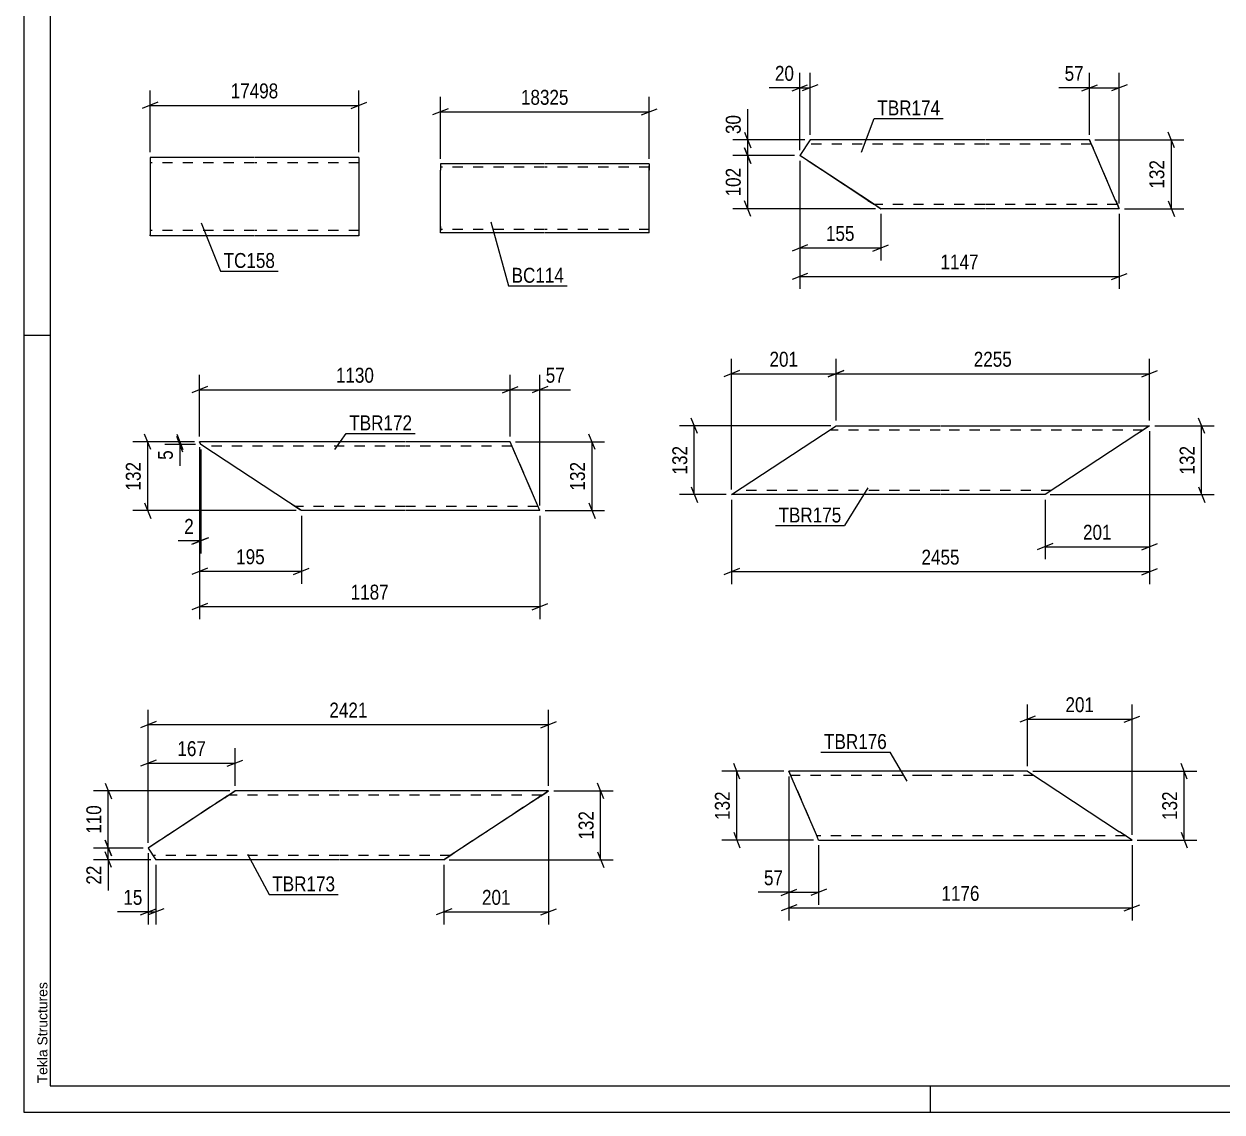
# Model space of a CAD drawing. Header units: millimetres. Extents: x 0 to 594, y 0 to 420.
# Drawn here: x 0 to 230, y 0 to 208.8 of the extents above; entities that cross this region are included whole.
import ezdxf

# ---------------------------------------------------------------- set-up
doc = ezdxf.new("R2010")
doc.units = ezdxf.units.MM
doc.linetypes.add('DXK_LINE_DOT2', pattern=[3.9198, 1.9599, -1.9599])
doc.styles.add('Arial', font='ARIAL.TTF', dxfattribs={"height": 0.2})
doc.styles.add('Arial Narrow', font='ARIALN.TTF', dxfattribs={"height": 0.2})

# ---------------------------------------------------------------- blocks, each defined once
blk = doc.blocks.new('Unknown-232816030-39086 - 69771')
at = {"color": 5, "linetype": 'Continuous'}
for p, q in [((0, 420), (0, 0)), ((5, 415), (5, 5)), ((5, 149), (0, 149)), ((5, 5), (589, 5)), ((174, 0), (174, 5)), ((0, 0), (594, 0))]:
    blk.add_line(p, q, dxfattribs=at)
at = {"color": 174, "linetype": 'Continuous', "style": 'Arial'}
blk.add_text('Tekla Structures', height=1.9102, rotation=90, dxfattribs=at).set_placement((4.5, 5.5))
blk = doc.blocks.new('Part-232816030-51286 - 51285')
at = {"color": 2, "linetype": 'Continuous'}
for p, q in [((24.2, 183.16), (24.2, 168.16)), ((44.2, 183.16), (24.2, 183.16)), ((64.3, 183.16), (44.3, 183.16)), ((64.3, 183.16), (64.3, 168.16)), ((44.2, 168.16), (24.2, 168.16)), ((64.3, 168.16), (44.3, 168.16))]:
    blk.add_line(p, q, dxfattribs=at)
at = {"color": 7, "linetype": 'DXK_LINE_DOT2'}
for p, q in [((44.2, 182.16), (24.2, 182.16)), ((64.3, 182.16), (44.3, 182.16)), ((44.2, 169.16), (24.2, 169.16)), ((24.2, 168.16), (24.2, 168.31)), ((64.3, 169.16), (44.3, 169.16)), ((64.3, 168.16), (64.3, 168.31))]:
    blk.add_line(p, q, dxfattribs=at)
blk = doc.blocks.new('Part-232816030-51274 - 51273')
at = {"color": 2, "linetype": 'Continuous'}
for p, q in [((79.92, 181.93), (79.92, 180.73)), ((99.92, 181.93), (79.92, 181.93)), ((120.02, 181.93), (100.02, 181.93)), ((120.02, 181.93), (120.02, 181.84)), ((120.02, 181.84), (120.02, 180.73)), ((79.92, 169.93), (79.92, 180.73)), ((120.02, 168.73), (120.02, 180.73)), ((79.92, 168.82), (79.92, 169.93)), ((79.92, 168.73), (79.92, 168.82)), ((99.92, 168.73), (79.92, 168.73)), ((120.02, 168.73), (100.02, 168.73))]:
    blk.add_line(p, q, dxfattribs=at)
at = {"color": 7, "linetype": 'DXK_LINE_DOT2'}
for p, q in [((99.92, 181.33), (79.92, 181.33)), ((120.02, 181.33), (100.02, 181.33)), ((120.02, 180.73), (120.02, 181.58)), ((79.92, 169.93), (79.92, 169.08)), ((79.92, 169.33), (79.92, 169.38)), ((99.92, 169.33), (79.92, 169.33)), ((79.92, 168.73), (79.92, 168.73)), ((120.02, 169.33), (100.02, 169.33)), ((120.02, 169.33), (120.02, 169.38))]:
    blk.add_line(p, q, dxfattribs=at)
blk = doc.blocks.new('Part-232816030-51327 - 51326')
at = {"color": 2, "linetype": 'Continuous'}
for p, q in [((73.24, 128.6), (33.71, 128.6)), ((33.91, 128.13), (33.71, 128.6)), ((33.92, 128.1), (33.91, 128.13)), ((33.92, 128.1), (33.92, 128.1)), ((50.8, 117), (33.92, 128.1)), ((93.34, 128.6), (73.34, 128.6)), ((93.34, 128.6), (93.34, 128.6)), ((99.03, 115.4), (93.34, 128.6)), ((53.24, 115.4), (50.8, 117)), ((73.24, 115.4), (53.24, 115.4)), ((99.03, 115.4), (73.34, 115.4)), ((99.03, 115.4), (99.03, 115.4))]:
    blk.add_line(p, q, dxfattribs=at)
at = {"color": 7, "linetype": 'DXK_LINE_DOT2'}
for p, q in [((33.71, 128.6), (33.92, 128.1)), ((73.24, 127.8), (34.38, 127.8)), ((93.68, 127.8), (73.34, 127.8)), ((99.03, 115.4), (93.34, 128.6)), ((93.34, 128.6), (93.34, 128.6)), ((93.68, 127.8), (93.68, 127.8)), ((53.05, 115.52), (50.8, 117)), ((73.24, 116.2), (52.02, 116.2)), ((98.68, 116.2), (73.34, 116.2)), ((98.68, 116.2), (98.68, 116.2)), ((99.03, 115.4), (99.03, 115.4))]:
    blk.add_line(p, q, dxfattribs=at)
blk = doc.blocks.new('Part-232816030-51334 - 51333')
at = {"color": 2, "linetype": 'Continuous'}
for p, q in [((39.02, 60.63), (23.86, 50.66)), ((39.02, 60.63), (39.8, 61.15)), ((39.8, 61.15), (40.33, 61.49)), ((40.33, 61.49), (40.52, 61.61)), ((60.52, 61.61), (40.52, 61.61)), ((100.68, 61.61), (60.62, 61.61)), ((99.18, 60.63), (82.12, 49.4)), ((99.97, 61.15), (99.18, 60.63)), ((100.5, 61.49), (99.97, 61.15)), ((100.68, 61.61), (100.5, 61.49)), ((23.86, 50.66), (25.33, 48.41)), ((60.52, 48.41), (25.33, 48.41)), ((80.62, 48.41), (60.62, 48.41)), ((80.8, 48.54), (80.62, 48.41)), ((81.33, 48.88), (80.8, 48.54)), ((82.12, 49.4), (81.33, 48.88))]:
    blk.add_line(p, q, dxfattribs=at)
at = {"color": 7, "linetype": 'DXK_LINE_DOT2'}
for p, q in [((39.02, 60.63), (23.86, 50.66)), ((38.55, 60.32), (23.86, 50.66)), ((38.55, 60.32), (23.86, 50.66)), ((38.55, 60.32), (38.95, 60.58)), ((38.94, 60.58), (38.55, 60.32)), ((39.21, 60.75), (38.94, 60.58)), ((38.95, 60.58), (39.21, 60.75)), ((39.81, 61.15), (39.02, 60.63)), ((39.21, 60.75), (39.3, 60.81)), ((39.3, 60.81), (39.21, 60.75)), ((39.3, 60.81), (39.3, 60.81)), ((60.52, 60.81), (39.3, 60.81)), ((40.33, 61.49), (39.81, 61.15)), ((40.52, 61.61), (40.33, 61.49)), ((40.52, 61.61), (40.52, 61.61)), ((99.47, 60.81), (60.62, 60.81)), ((99.18, 60.63), (81.93, 49.28)), ((98.72, 60.32), (82.58, 49.71)), ((98.72, 60.32), (82.59, 49.71)), ((98.72, 60.32), (99.11, 60.58)), ((99.11, 60.58), (98.72, 60.32)), ((99.11, 60.58), (99.38, 60.75)), ((99.38, 60.75), (99.11, 60.58)), ((99.18, 60.63), (99.97, 61.15)), ((99.38, 60.75), (99.47, 60.81)), ((99.47, 60.81), (99.38, 60.75)), ((99.47, 60.81), (99.47, 60.81)), ((99.97, 61.15), (100.5, 61.49)), ((100.5, 61.49), (100.69, 61.61)), ((100.68, 61.61), (100.69, 61.61)), ((100.69, 61.61), (100.68, 61.61)), ((60.52, 49.21), (24.81, 49.21)), ((81.83, 49.21), (60.62, 49.21)), ((80.62, 48.41), (80.8, 48.54)), ((80.62, 48.41), (80.62, 48.41)), ((80.62, 48.41), (80.62, 48.41)), ((80.8, 48.54), (81.33, 48.88)), ((81.33, 48.88), (81.93, 49.28)), ((81.83, 49.21), (81.93, 49.28)), ((81.93, 49.28), (81.83, 49.21)), ((81.83, 49.21), (81.83, 49.21)), ((81.93, 49.28), (82.19, 49.45)), ((82.19, 49.45), (81.93, 49.28)), ((82.19, 49.45), (82.58, 49.71)), ((82.59, 49.71), (82.19, 49.45))]:
    blk.add_line(p, q, dxfattribs=at)
blk = doc.blocks.new('Part-232816030-51341 - 51340')
at = {"color": 2, "linetype": 'Continuous'}
for p, q in [((150.89, 186.53), (148.92, 183.54)), ((184.43, 186.53), (150.89, 186.53)), ((204.53, 186.53), (184.53, 186.53)), ((204.53, 186.53), (204.59, 186.41)), ((204.59, 186.41), (204.74, 186.06)), ((204.74, 186.06), (204.96, 185.54)), ((204.96, 185.54), (205.23, 184.93)), ((209.54, 174.93), (205.23, 184.93)), ((148.92, 183.54), (148.92, 183.54)), ((162.47, 174.63), (148.92, 183.54)), ((162, 174.93), (148.92, 183.54)), ((148.92, 183.54), (148.92, 183.54)), ((162.93, 174.32), (162, 174.93)), ((209.54, 174.93), (209.8, 174.32)), ((162.86, 174.37), (162.47, 174.63)), ((163.12, 174.19), (162.86, 174.37)), ((163.72, 173.8), (162.93, 174.32)), ((163.22, 174.13), (163.12, 174.19)), ((163.72, 173.8), (163.22, 174.13)), ((163.72, 173.8), (164.25, 173.45)), ((164.25, 173.45), (163.72, 173.8)), ((164.25, 173.45), (164.43, 173.33)), ((164.44, 173.33), (164.25, 173.45)), ((184.43, 173.33), (164.44, 173.33)), ((210.23, 173.33), (184.53, 173.33)), ((209.8, 174.32), (210.03, 173.8)), ((210.03, 173.8), (210.17, 173.45)), ((210.17, 173.45), (210.23, 173.33))]:
    blk.add_line(p, q, dxfattribs=at)
at = {"color": 7, "linetype": 'DXK_LINE_DOT2'}
for p, q in [((204.58, 186.41), (204.53, 186.53)), ((204.73, 186.06), (204.58, 186.41)), ((184.43, 185.73), (150.36, 185.73)), ((204.88, 185.73), (184.53, 185.73)), ((204.96, 185.54), (204.73, 186.06)), ((204.88, 185.73), (204.88, 185.73)), ((204.91, 185.67), (204.88, 185.73)), ((204.9, 185.67), (204.88, 185.73)), ((204.96, 185.54), (204.9, 185.67)), ((204.96, 185.54), (204.91, 185.67)), ((205.09, 185.24), (204.96, 185.54)), ((204.98, 185.5), (204.96, 185.54)), ((205.22, 184.93), (204.96, 185.54)), ((204.98, 185.5), (205.09, 185.24)), ((205.23, 184.93), (205.09, 185.24)), ((205.09, 185.24), (205.22, 184.93)), ((209.53, 174.93), (205.22, 184.93)), ((209.53, 174.93), (205.22, 184.93)), ((209.54, 174.93), (205.23, 184.93)), ((162, 174.93), (148.92, 183.54)), ((162.47, 174.63), (148.92, 183.54)), ((148.92, 183.54), (148.92, 183.54)), ((148.92, 183.54), (148.92, 183.54)), ((148.92, 183.54), (148.92, 183.54)), ((162, 174.93), (162.93, 174.32)), ((209.53, 174.93), (209.67, 174.63)), ((209.8, 174.32), (209.53, 174.93)), ((209.67, 174.63), (209.54, 174.93)), ((162.47, 174.63), (162.93, 174.32)), ((162.93, 174.32), (163.13, 174.19)), ((163.22, 174.13), (162.93, 174.32)), ((163.13, 174.19), (163.22, 174.13)), ((163.22, 174.13), (163.22, 174.13)), ((184.43, 174.13), (163.22, 174.13)), ((164.43, 173.33), (164.44, 173.33)), ((164.44, 173.33), (164.43, 173.33)), ((209.88, 174.13), (184.53, 174.13)), ((209.78, 174.37), (209.67, 174.63)), ((209.67, 174.63), (209.78, 174.37)), ((209.86, 174.19), (209.78, 174.37)), ((209.78, 174.37), (209.85, 174.19)), ((210.02, 173.8), (209.8, 174.32)), ((209.85, 174.19), (209.88, 174.13)), ((209.88, 174.13), (209.86, 174.19)), ((209.88, 174.13), (209.88, 174.13)), ((210.17, 173.45), (210.02, 173.8)), ((210.22, 173.33), (210.17, 173.45)), ((210.22, 173.33), (210.23, 173.33))]:
    blk.add_line(p, q, dxfattribs=at)
blk = doc.blocks.new('Part-232816030-51348 - 51347')
at = {"color": 2, "linetype": 'Continuous'}
for p, q in [((153.44, 130.07), (155.88, 131.67)), ((155.88, 131.67), (175.88, 131.67)), ((175.98, 131.67), (216.04, 131.67)), ((216.04, 131.67), (213.61, 130.07)), ((135.81, 118.47), (153.44, 130.07)), ((213.61, 130.07), (195.98, 118.47)), ((175.88, 118.47), (135.81, 118.47)), ((195.98, 118.47), (175.98, 118.47))]:
    blk.add_line(p, q, dxfattribs=at)
at = {"color": 7, "linetype": 'DXK_LINE_DOT2'}
for p, q in [((215.86, 131.55), (213.61, 130.07)), ((175.88, 130.87), (154.66, 130.87)), ((214.83, 130.87), (175.98, 130.87)), ((175.88, 119.27), (137.03, 119.27)), ((197.19, 119.27), (175.98, 119.27))]:
    blk.add_line(p, q, dxfattribs=at)
blk = doc.blocks.new('Part-232816030-51364 - 51363')
at = {"color": 2, "linetype": 'Continuous'}
for p, q in [((146.83, 65.38), (146.83, 65.38)), ((172.52, 65.38), (146.83, 65.38)), ((152.09, 53.17), (146.83, 65.38)), ((192.62, 65.38), (172.62, 65.38)), ((192.62, 65.38), (210.25, 53.78)), ((152.32, 52.65), (152.09, 53.17)), ((212.69, 52.18), (210.25, 53.78)), ((152.52, 52.18), (152.32, 52.65)), ((152.52, 52.18), (152.52, 52.18)), ((152.52, 52.18), (172.52, 52.18)), ((172.62, 52.18), (212.69, 52.18))]:
    blk.add_line(p, q, dxfattribs=at)
at = {"color": 7, "linetype": 'DXK_LINE_DOT2'}
for p, q in [((146.83, 65.38), (152.52, 52.18)), ((147.17, 64.58), (147.17, 64.58)), ((172.52, 64.58), (147.17, 64.58)), ((193.83, 64.58), (172.62, 64.58)), ((152.17, 52.98), (152.17, 52.98)), ((172.52, 52.98), (152.17, 52.98)), ((211.47, 52.98), (172.62, 52.98)), ((211.47, 52.98), (210.72, 53.47))]:
    blk.add_line(p, q, dxfattribs=at)
blk = doc.blocks.new('StraightDimension-232816030-51795 - 51285')
at = {"color": 7, "linetype": 'Continuous'}
for p, q in [((24.2, 184.16), (24.2, 196.01)), ((64.3, 184.16), (64.3, 196.01)), ((25.7, 193.76), (22.7, 192.56)), ((62.8, 192.56), (65.8, 193.76)), ((24.2, 193.16), (64.3, 193.16))]:
    blk.add_line(p, q, dxfattribs=at)
at = {"color": 0}
blk.add_wipeout([(49.42, 193.91), (49.42, 198.11), (39.08, 198.11), (39.08, 193.91)], dxfattribs=at)
at = {"color": 3, "style": 'Arial Narrow'}
blk.add_text('17498', height=2.863, dxfattribs=at).set_placement((39.68, 194.51))
blk = doc.blocks.new('StraightDimension-232816030-51791 - 51273')
at = {"color": 7, "linetype": 'Continuous'}
for p, q in [((79.92, 182.93), (79.92, 194.78)), ((120.02, 182.93), (120.02, 194.78)), ((81.42, 192.53), (78.42, 191.33)), ((79.92, 191.93), (120.02, 191.93)), ((118.52, 191.33), (121.52, 192.53))]:
    blk.add_line(p, q, dxfattribs=at)
at = {"color": 0}
blk.add_wipeout([(105.14, 192.68), (105.14, 196.88), (94.79, 196.88), (94.79, 192.68)], dxfattribs=at)
at = {"color": 3, "style": 'Arial Narrow'}
blk.add_text('18325', height=2.863, dxfattribs=at).set_placement((95.39, 193.28))
blk = doc.blocks.new('StraightDimension-232816030-51901 - 51326')
at = {"color": 7, "linetype": 'Continuous'}
for p, q in [((33.71, 127.6), (33.71, 101.37)), ((53.24, 114.4), (53.24, 101.37)), ((35.21, 104.37), (32.21, 103.17)), ((33.71, 103.77), (53.24, 103.77)), ((51.74, 103.17), (54.74, 104.37))]:
    blk.add_line(p, q, dxfattribs=at)
at = {"color": 0}
blk.add_wipeout([(46.81, 104.52), (46.81, 108.72), (40.13, 108.72), (40.13, 104.52)], dxfattribs=at)
at = {"color": 3, "style": 'Arial Narrow'}
blk.add_text('195', height=2.863, dxfattribs=at).set_placement((40.73, 105.12))
blk = doc.blocks.new('StraightDimension-232816030-54632 - 51326')
at = {"color": 7, "linetype": 'Continuous'}
for p, q in [((24.36, 127.1), (23.16, 130.1)), ((32.71, 128.6), (20.91, 128.6)), ((23.76, 115.4), (23.76, 128.6)), ((52.24, 115.4), (20.91, 115.4)), ((23.16, 116.9), (24.36, 113.9))]:
    blk.add_line(p, q, dxfattribs=at)
at = {"color": 0}
blk.add_wipeout([(23.01, 125.34), (18.81, 125.34), (18.81, 118.66), (23.01, 118.66)], dxfattribs=at)
at = {"color": 3, "style": 'Arial Narrow'}
blk.add_text('132', height=2.863, rotation=90.0002, dxfattribs=at).set_placement((22.41, 119.26))
blk = doc.blocks.new('StraightDimension-232816030-51913 - 51326')
at = {"color": 7, "linetype": 'Continuous'}
for p, q in [((109.63, 127.1), (108.43, 130.1)), ((94.34, 128.6), (111.43, 128.6)), ((109.03, 115.4), (109.03, 128.6)), ((100.03, 115.4), (111.43, 115.4)), ((108.43, 116.9), (109.63, 113.9))]:
    blk.add_line(p, q, dxfattribs=at)
at = {"color": 0}
blk.add_wipeout([(108.28, 125.34), (104.08, 125.34), (104.08, 118.66), (108.28, 118.66)], dxfattribs=at)
at = {"color": 3, "style": 'Arial Narrow'}
blk.add_text('132', height=2.863, rotation=90.0002, dxfattribs=at).set_placement((107.68, 119.26))
blk = doc.blocks.new('StraightDimension-232816030-51905 - 51326')
at = {"color": 7, "linetype": 'Continuous'}
for p, q in [((29.32, 130.1), (30.52, 127.1)), ((30.52, 126.6), (29.32, 129.6)), ((32.71, 128.6), (27.07, 128.6)), ((32.92, 128.1), (27.07, 128.1)), ((29.92, 128.1), (29.92, 128.6))]:
    blk.add_line(p, q, dxfattribs=at)
at = {"color": 0}
blk.add_wipeout([(29.17, 127.58), (24.97, 127.58), (24.97, 124.55), (29.17, 124.55)], dxfattribs=at)
at = {"color": 7, "linetype": 'Continuous'}
blk.add_line((29.92, 128.1), (29.92, 124.02), dxfattribs=at)
blk.add_line((29.92, 128.1), (29.92, 124.02), dxfattribs=at)
at = {"color": 3, "style": 'Arial Narrow'}
blk.add_text('5', height=2.86, rotation=90.0002, dxfattribs=at).set_placement((28.57, 125.15))
blk = doc.blocks.new('StraightDimension-232816030-51897 - 51326')
at = {"color": 7, "linetype": 'Continuous'}
for p, q in [((33.71, 127.6), (33.71, 107.19)), ((33.92, 127.1), (33.92, 107.19)), ((32.21, 108.99), (35.21, 110.19)), ((35.42, 110.19), (32.42, 108.99)), ((33.71, 109.59), (33.92, 109.59))]:
    blk.add_line(p, q, dxfattribs=at)
at = {"color": 0}
blk.add_wipeout([(33.18, 110.34), (33.18, 114.54), (30.16, 114.54), (30.16, 110.34)], dxfattribs=at)
at = {"color": 7, "linetype": 'Continuous'}
blk.add_line((33.71, 109.59), (29.63, 109.59), dxfattribs=at)
blk.add_line((33.71, 109.59), (29.63, 109.59), dxfattribs=at)
at = {"color": 3, "style": 'Arial Narrow'}
blk.add_text('2', height=2.86, dxfattribs=at).set_placement((30.76, 110.94))
blk = doc.blocks.new('StraightDimension-232816030-51919 - 51326')
at = {"color": 7, "linetype": 'Continuous'}
for p, q in [((33.71, 127.6), (33.71, 94.58)), ((99.03, 114.4), (99.03, 94.58)), ((35.21, 97.58), (32.21, 96.38)), ((33.71, 96.98), (99.03, 96.98)), ((97.53, 96.38), (100.53, 97.58))]:
    blk.add_line(p, q, dxfattribs=at)
at = {"color": 0}
blk.add_wipeout([(70.63, 97.73), (70.63, 101.93), (62.11, 101.93), (62.11, 97.73)], dxfattribs=at)
at = {"color": 3, "style": 'Arial Narrow'}
blk.add_text('1187', height=2.863, dxfattribs=at).set_placement((62.71, 98.33))
blk = doc.blocks.new('StraightDimension-232816030-54665 - 51326')
at = {"color": 7, "linetype": 'Continuous'}
for p, q in [((93.34, 129.6), (93.34, 141.45)), ((99.03, 116.4), (99.03, 141.45)), ((91.84, 138), (94.84, 139.2)), ((93.34, 138.6), (99.03, 138.6)), ((100.53, 139.2), (97.53, 138))]:
    blk.add_line(p, q, dxfattribs=at)
at = {"color": 0}
blk.add_wipeout([(104.41, 139.35), (104.41, 143.55), (99.55, 143.55), (99.55, 139.35)], dxfattribs=at)
at = {"color": 7, "linetype": 'Continuous'}
blk.add_line((99.03, 138.6), (104.93, 138.6), dxfattribs=at)
blk.add_line((99.03, 138.6), (104.93, 138.6), dxfattribs=at)
at = {"color": 3, "style": 'Arial Narrow'}
blk.add_text('57', height=2.863, dxfattribs=at).set_placement((100.15, 139.95))
blk = doc.blocks.new('StraightDimension-232816030-54666 - 51326')
at = {"color": 7, "linetype": 'Continuous'}
for p, q in [((33.71, 129.6), (33.71, 141.45)), ((93.34, 129.6), (93.34, 141.45)), ((35.21, 139.2), (32.21, 138)), ((33.71, 138.6), (93.34, 138.6)), ((91.84, 138), (94.84, 139.2))]:
    blk.add_line(p, q, dxfattribs=at)
at = {"color": 0}
blk.add_wipeout([(67.78, 139.35), (67.78, 143.55), (59.27, 143.55), (59.27, 139.35)], dxfattribs=at)
at = {"color": 3, "style": 'Arial Narrow'}
blk.add_text('1130', height=2.863, dxfattribs=at).set_placement((59.87, 139.95))
blk = doc.blocks.new('StraightDimension-232816030-51931 - 51333')
at = {"color": 7, "linetype": 'Continuous'}
for p, q in [((23.86, 51.66), (23.86, 69.8)), ((40.52, 62.61), (40.52, 69.8)), ((25.36, 67.55), (22.36, 66.35)), ((23.86, 66.95), (40.52, 66.95)), ((39.02, 66.35), (42.02, 67.55))]:
    blk.add_line(p, q, dxfattribs=at)
at = {"color": 0}
blk.add_wipeout([(35.53, 67.7), (35.53, 71.9), (28.85, 71.9), (28.85, 67.7)], dxfattribs=at)
at = {"color": 3, "style": 'Arial Narrow'}
blk.add_text('167', height=2.863, dxfattribs=at).set_placement((29.45, 68.3))
blk = doc.blocks.new('StraightDimension-232816030-51923 - 51333')
at = {"color": 7, "linetype": 'Continuous'}
for p, q in [((100.69, 60.61), (100.69, 36.01)), ((80.62, 47.41), (80.62, 36.01)), ((82.12, 39.01), (79.12, 37.81)), ((80.62, 38.41), (100.69, 38.41)), ((99.19, 37.81), (102.19, 39.01))]:
    blk.add_line(p, q, dxfattribs=at)
at = {"color": 0}
blk.add_wipeout([(93.99, 39.16), (93.99, 43.36), (87.31, 43.36), (87.31, 39.16)], dxfattribs=at)
at = {"color": 3, "style": 'Arial Narrow'}
blk.add_text('201', height=2.863, dxfattribs=at).set_placement((87.91, 39.76))
blk = doc.blocks.new('StraightDimension-232816030-51943 - 51333')
at = {"color": 7, "linetype": 'Continuous'}
for p, q in [((111.28, 60.11), (110.08, 63.11)), ((101.69, 61.61), (113.08, 61.61)), ((110.68, 48.41), (110.68, 61.61)), ((81.62, 48.41), (113.08, 48.41)), ((110.08, 49.91), (111.28, 46.91))]:
    blk.add_line(p, q, dxfattribs=at)
at = {"color": 0}
blk.add_wipeout([(109.93, 58.36), (105.73, 58.36), (105.73, 51.67), (109.93, 51.67)], dxfattribs=at)
at = {"color": 3, "style": 'Arial Narrow'}
blk.add_text('132', height=2.863, rotation=90.0002, dxfattribs=at).set_placement((109.33, 52.27))
blk = doc.blocks.new('StraightDimension-232816030-51935 - 51333')
at = {"color": 7, "linetype": 'Continuous'}
for p, q in [((15.59, 63.11), (16.79, 60.11)), ((39.52, 61.61), (13.34, 61.61)), ((16.19, 50.66), (16.19, 61.61)), ((22.86, 50.66), (13.34, 50.66)), ((16.79, 49.16), (15.59, 52.16))]:
    blk.add_line(p, q, dxfattribs=at)
at = {"color": 0}
blk.add_wipeout([(15.44, 59.48), (11.24, 59.48), (11.24, 52.79), (15.44, 52.79)], dxfattribs=at)
at = {"color": 3, "style": 'Arial Narrow'}
blk.add_text('110', height=2.863, rotation=90.0002, dxfattribs=at).set_placement((14.84, 53.39))
blk = doc.blocks.new('StraightDimension-232816030-51927 - 51333')
at = {"color": 7, "linetype": 'Continuous'}
for p, q in [((23.86, 49.66), (23.86, 36.01)), ((25.33, 47.41), (25.33, 36.01)), ((22.36, 37.81), (25.36, 39.01)), ((26.83, 39.01), (23.83, 37.81)), ((23.86, 38.41), (25.33, 38.41))]:
    blk.add_line(p, q, dxfattribs=at)
at = {"color": 0}
blk.add_wipeout([(23.33, 39.16), (23.33, 43.36), (18.48, 43.36), (18.48, 39.16)], dxfattribs=at)
at = {"color": 7, "linetype": 'Continuous'}
blk.add_line((23.86, 38.41), (17.95, 38.41), dxfattribs=at)
blk.add_line((23.86, 38.41), (17.95, 38.41), dxfattribs=at)
at = {"color": 3, "style": 'Arial Narrow'}
blk.add_text('15', height=2.863, dxfattribs=at).set_placement((19.08, 39.76))
blk = doc.blocks.new('StraightDimension-232816030-51936 - 51333')
at = {"color": 7, "linetype": 'Continuous'}
for p, q in [((22.86, 50.66), (13.34, 50.66)), ((15.59, 52.16), (16.79, 49.16)), ((16.19, 48.41), (16.19, 50.66)), ((24.33, 48.41), (13.34, 48.41)), ((16.79, 46.91), (15.59, 49.91))]:
    blk.add_line(p, q, dxfattribs=at)
at = {"color": 0}
blk.add_wipeout([(15.44, 47.89), (11.24, 47.89), (11.24, 43.03), (15.44, 43.03)], dxfattribs=at)
at = {"color": 7, "linetype": 'Continuous'}
blk.add_line((16.19, 48.41), (16.19, 42.51), dxfattribs=at)
blk.add_line((16.19, 48.41), (16.19, 42.51), dxfattribs=at)
at = {"color": 3, "style": 'Arial Narrow'}
blk.add_text('22', height=2.863, rotation=90.0002, dxfattribs=at).set_placement((14.84, 43.63))
blk = doc.blocks.new('StraightDimension-232816030-51949 - 51333')
at = {"color": 7, "linetype": 'Continuous'}
for p, q in [((23.86, 51.66), (23.86, 77.19)), ((100.69, 62.61), (100.69, 77.19)), ((25.36, 74.94), (22.36, 73.74)), ((23.86, 74.34), (100.69, 74.34)), ((99.19, 73.74), (102.19, 74.94))]:
    blk.add_line(p, q, dxfattribs=at)
at = {"color": 0}
blk.add_wipeout([(66.53, 75.09), (66.53, 79.29), (58.02, 79.29), (58.02, 75.09)], dxfattribs=at)
at = {"color": 3, "style": 'Arial Narrow'}
blk.add_text('2421', height=2.863, dxfattribs=at).set_placement((58.62, 75.69))
blk = doc.blocks.new('StraightDimension-232816030-51961 - 51340')
at = {"color": 7, "linetype": 'Continuous'}
for p, q in [((148.92, 182.54), (148.92, 163.41)), ((164.44, 172.33), (164.44, 163.41)), ((150.42, 166.41), (147.42, 165.21)), ((148.92, 165.81), (164.44, 165.81)), ((162.94, 165.21), (165.94, 166.41))]:
    blk.add_line(p, q, dxfattribs=at)
at = {"color": 0}
blk.add_wipeout([(160.02, 166.56), (160.02, 170.76), (153.33, 170.76), (153.33, 166.56)], dxfattribs=at)
at = {"color": 3, "style": 'Arial Narrow'}
blk.add_text('155', height=2.863, dxfattribs=at).set_placement((153.93, 167.16))
blk = doc.blocks.new('StraightDimension-232816030-51953 - 51340')
at = {"color": 7, "linetype": 'Continuous'}
for p, q in [((204.53, 187.53), (204.53, 199.38)), ((210.23, 174.33), (210.23, 199.38)), ((203.03, 195.93), (206.03, 197.13)), ((204.53, 196.53), (210.23, 196.53)), ((211.73, 197.13), (208.73, 195.93))]:
    blk.add_line(p, q, dxfattribs=at)
at = {"color": 0}
blk.add_wipeout([(204.01, 197.28), (204.01, 201.48), (199.15, 201.48), (199.15, 197.28)], dxfattribs=at)
at = {"color": 7, "linetype": 'Continuous'}
blk.add_line((204.53, 196.53), (198.63, 196.53), dxfattribs=at)
blk.add_line((204.53, 196.53), (198.63, 196.53), dxfattribs=at)
at = {"color": 3, "style": 'Arial Narrow'}
blk.add_text('57', height=2.863, dxfattribs=at).set_placement((199.75, 197.88))
blk = doc.blocks.new('StraightDimension-232816030-51966 - 51340')
at = {"color": 7, "linetype": 'Continuous'}
for p, q in [((138.32, 185.04), (139.52, 182.04)), ((147.91, 183.54), (136.07, 183.54)), ((138.92, 173.33), (138.92, 183.54)), ((139.52, 171.83), (138.32, 174.83)), ((163.44, 173.33), (136.07, 173.33))]:
    blk.add_line(p, q, dxfattribs=at)
at = {"color": 0}
blk.add_wipeout([(138.17, 181.78), (133.97, 181.78), (133.97, 175.09), (138.17, 175.09)], dxfattribs=at)
at = {"color": 3, "style": 'Arial Narrow'}
blk.add_text('102', height=2.863, rotation=90.0002, dxfattribs=at).set_placement((137.57, 175.69))
blk = doc.blocks.new('StraightDimension-232816030-51973 - 51340')
at = {"color": 7, "linetype": 'Continuous'}
for p, q in [((205.53, 186.53), (222.63, 186.53)), ((220.83, 185.03), (219.63, 188.03)), ((220.23, 173.33), (220.23, 186.53)), ((219.63, 174.83), (220.83, 171.83)), ((211.23, 173.33), (222.63, 173.33))]:
    blk.add_line(p, q, dxfattribs=at)
at = {"color": 0}
blk.add_wipeout([(219.48, 183.27), (215.28, 183.27), (215.28, 176.59), (219.48, 176.59)], dxfattribs=at)
at = {"color": 3, "style": 'Arial Narrow'}
blk.add_text('132', height=2.863, rotation=90.0002, dxfattribs=at).set_placement((218.88, 177.19))
blk = doc.blocks.new('StraightDimension-232816030-51965 - 51340')
at = {"color": 7, "linetype": 'Continuous'}
for p, q in [((149.89, 186.53), (136.07, 186.53)), ((138.32, 188.03), (139.52, 185.03)), ((138.92, 183.54), (138.92, 186.53)), ((139.52, 182.04), (138.32, 185.04)), ((147.91, 183.54), (136.07, 183.54))]:
    blk.add_line(p, q, dxfattribs=at)
at = {"color": 0}
blk.add_wipeout([(138.17, 191.91), (133.97, 191.91), (133.97, 187.06), (138.17, 187.06)], dxfattribs=at)
at = {"color": 7, "linetype": 'Continuous'}
blk.add_line((138.92, 186.53), (138.92, 192.44), dxfattribs=at)
blk.add_line((138.92, 186.53), (138.92, 192.44), dxfattribs=at)
at = {"color": 3, "style": 'Arial Narrow'}
blk.add_text('30', height=2.863, rotation=90.0002, dxfattribs=at).set_placement((137.57, 187.66))
blk = doc.blocks.new('StraightDimension-232816030-51957 - 51340')
at = {"color": 7, "linetype": 'Continuous'}
for p, q in [((148.92, 184.54), (148.92, 199.38)), ((150.89, 187.53), (150.89, 199.38)), ((147.42, 195.93), (150.42, 197.13)), ((148.92, 196.53), (150.89, 196.53)), ((152.39, 197.13), (149.39, 195.93))]:
    blk.add_line(p, q, dxfattribs=at)
at = {"color": 0}
blk.add_wipeout([(148.39, 197.28), (148.39, 201.48), (143.54, 201.48), (143.54, 197.28)], dxfattribs=at)
at = {"color": 7, "linetype": 'Continuous'}
blk.add_line((148.92, 196.53), (143.01, 196.53), dxfattribs=at)
blk.add_line((148.92, 196.53), (143.01, 196.53), dxfattribs=at)
at = {"color": 3, "style": 'Arial Narrow'}
blk.add_text('20', height=2.863, dxfattribs=at).set_placement((144.14, 197.88))
blk = doc.blocks.new('StraightDimension-232816030-51979 - 51340')
at = {"color": 7, "linetype": 'Continuous'}
for p, q in [((148.92, 182.54), (148.92, 157.93)), ((210.23, 172.33), (210.23, 157.93)), ((150.42, 160.93), (147.42, 159.73)), ((148.92, 160.33), (210.23, 160.33)), ((208.73, 159.73), (211.73, 160.93))]:
    blk.add_line(p, q, dxfattribs=at)
at = {"color": 0}
blk.add_wipeout([(183.83, 161.08), (183.83, 165.28), (175.32, 165.28), (175.32, 161.08)], dxfattribs=at)
at = {"color": 3, "style": 'Arial Narrow'}
blk.add_text('1147', height=2.863, dxfattribs=at).set_placement((175.92, 161.68))
blk = doc.blocks.new('StraightDimension-232816030-54834 - 51347')
at = {"color": 7, "linetype": 'Continuous'}
for p, q in [((135.81, 119.47), (135.81, 144.52)), ((155.88, 132.67), (155.88, 144.52)), ((137.31, 142.27), (134.31, 141.07)), ((135.81, 141.67), (155.88, 141.67)), ((154.38, 141.07), (157.38, 142.27))]:
    blk.add_line(p, q, dxfattribs=at)
at = {"color": 0}
blk.add_wipeout([(149.18, 142.42), (149.18, 146.62), (142.5, 146.62), (142.5, 142.42)], dxfattribs=at)
at = {"color": 3, "style": 'Arial Narrow'}
blk.add_text('201', height=2.863, dxfattribs=at).set_placement((143.1, 143.02))
blk = doc.blocks.new('StraightDimension-232816030-51997 - 51347')
at = {"color": 7, "linetype": 'Continuous'}
for p, q in [((154.88, 131.67), (125.81, 131.67)), ((129.26, 130.17), (128.06, 133.17)), ((128.66, 118.47), (128.66, 131.67)), ((128.06, 119.97), (129.26, 116.97)), ((134.81, 118.47), (125.81, 118.47))]:
    blk.add_line(p, q, dxfattribs=at)
at = {"color": 0}
blk.add_wipeout([(127.91, 128.41), (123.71, 128.41), (123.71, 121.73), (127.91, 121.73)], dxfattribs=at)
at = {"color": 3, "style": 'Arial Narrow'}
blk.add_text('132', height=2.863, rotation=90.0002, dxfattribs=at).set_placement((127.31, 122.33))
blk = doc.blocks.new('StraightDimension-232816030-51991 - 51347')
at = {"color": 7, "linetype": 'Continuous'}
for p, q in [((217.04, 131.67), (228.44, 131.67)), ((226.64, 130.17), (225.44, 133.17)), ((226.04, 118.47), (226.04, 131.67)), ((225.44, 119.97), (226.64, 116.97)), ((196.98, 118.47), (228.44, 118.47))]:
    blk.add_line(p, q, dxfattribs=at)
at = {"color": 0}
blk.add_wipeout([(225.29, 128.41), (221.09, 128.41), (221.09, 121.73), (225.29, 121.73)], dxfattribs=at)
at = {"color": 3, "style": 'Arial Narrow'}
blk.add_text('132', height=2.863, rotation=90.0002, dxfattribs=at).set_placement((224.69, 122.33))
blk = doc.blocks.new('StraightDimension-232816030-51983 - 51347')
at = {"color": 7, "linetype": 'Continuous'}
for p, q in [((216.04, 130.67), (216.04, 106.07)), ((195.98, 117.47), (195.98, 106.07)), ((197.48, 109.07), (194.48, 107.87)), ((195.98, 108.47), (216.04, 108.47)), ((214.54, 107.87), (217.54, 109.07))]:
    blk.add_line(p, q, dxfattribs=at)
at = {"color": 0}
blk.add_wipeout([(209.35, 109.22), (209.35, 113.42), (202.67, 113.42), (202.67, 109.22)], dxfattribs=at)
at = {"color": 3, "style": 'Arial Narrow'}
blk.add_text('201', height=2.863, dxfattribs=at).set_placement((203.27, 109.82))
blk = doc.blocks.new('StraightDimension-232816030-52003 - 51347')
at = {"color": 7, "linetype": 'Continuous'}
for p, q in [((216.04, 130.67), (216.04, 101.29)), ((135.81, 117.47), (135.81, 101.29)), ((137.31, 104.29), (134.31, 103.09)), ((135.81, 103.69), (216.04, 103.69)), ((214.54, 103.09), (217.54, 104.29))]:
    blk.add_line(p, q, dxfattribs=at)
at = {"color": 0}
blk.add_wipeout([(180.18, 104.44), (180.18, 108.64), (171.67, 108.64), (171.67, 104.44)], dxfattribs=at)
at = {"color": 3, "style": 'Arial Narrow'}
blk.add_text('2455', height=2.863, dxfattribs=at).set_placement((172.27, 105.04))
blk = doc.blocks.new('StraightDimension-232816030-54833 - 51347')
at = {"color": 7, "linetype": 'Continuous'}
for p, q in [((155.88, 132.67), (155.88, 144.52)), ((216.04, 132.67), (216.04, 144.52)), ((157.38, 142.27), (154.38, 141.07)), ((155.88, 141.67), (216.04, 141.67)), ((214.54, 141.07), (217.54, 142.27))]:
    blk.add_line(p, q, dxfattribs=at)
at = {"color": 0}
blk.add_wipeout([(190.22, 142.42), (190.22, 146.62), (181.7, 146.62), (181.7, 142.42)], dxfattribs=at)
at = {"color": 3, "style": 'Arial Narrow'}
blk.add_text('2255', height=2.863, dxfattribs=at).set_placement((182.3, 143.02))
blk = doc.blocks.new('StraightDimension-232816030-52021 - 51363')
at = {"color": 7, "linetype": 'Continuous'}
for p, q in [((223.29, 63.88), (222.09, 66.88)), ((193.62, 65.38), (225.09, 65.38)), ((222.69, 52.18), (222.69, 65.38)), ((222.09, 53.68), (223.29, 50.68)), ((213.69, 52.18), (225.09, 52.18))]:
    blk.add_line(p, q, dxfattribs=at)
at = {"color": 0}
blk.add_wipeout([(221.94, 62.12), (217.74, 62.12), (217.74, 55.44), (221.94, 55.44)], dxfattribs=at)
at = {"color": 3, "style": 'Arial Narrow'}
blk.add_text('132', height=2.863, rotation=90.0002, dxfattribs=at).set_placement((221.34, 56.04))
blk = doc.blocks.new('StraightDimension-232816030-52015 - 51363')
at = {"color": 7, "linetype": 'Continuous'}
for p, q in [((137.43, 63.88), (136.23, 66.88)), ((145.83, 65.38), (133.98, 65.38)), ((136.83, 52.18), (136.83, 65.38)), ((136.23, 53.68), (137.43, 50.68)), ((151.52, 52.18), (133.98, 52.18))]:
    blk.add_line(p, q, dxfattribs=at)
at = {"color": 0}
blk.add_wipeout([(136.08, 62.12), (131.88, 62.12), (131.88, 55.44), (136.08, 55.44)], dxfattribs=at)
at = {"color": 3, "style": 'Arial Narrow'}
blk.add_text('132', height=2.863, rotation=90.0002, dxfattribs=at).set_placement((135.48, 56.04))
blk = doc.blocks.new('StraightDimension-232816030-52007 - 51363')
at = {"color": 7, "linetype": 'Continuous'}
for p, q in [((146.83, 64.38), (146.83, 39.78)), ((152.52, 51.18), (152.52, 39.78)), ((145.33, 41.58), (148.33, 42.78)), ((146.83, 42.18), (152.52, 42.18)), ((154.02, 42.78), (151.02, 41.58))]:
    blk.add_line(p, q, dxfattribs=at)
at = {"color": 0}
blk.add_wipeout([(146.3, 42.93), (146.3, 47.13), (141.44, 47.13), (141.44, 42.93)], dxfattribs=at)
at = {"color": 7, "linetype": 'Continuous'}
blk.add_line((146.83, 42.18), (140.92, 42.18), dxfattribs=at)
blk.add_line((146.83, 42.18), (140.92, 42.18), dxfattribs=at)
at = {"color": 3, "style": 'Arial Narrow'}
blk.add_text('57', height=2.863, dxfattribs=at).set_placement((142.04, 43.53))
blk = doc.blocks.new('StraightDimension-232816030-52027 - 51363')
at = {"color": 7, "linetype": 'Continuous'}
for p, q in [((146.83, 64.38), (146.83, 36.78)), ((212.69, 51.18), (212.69, 36.78)), ((148.33, 39.78), (145.33, 38.58)), ((146.83, 39.18), (212.69, 39.18)), ((211.19, 38.58), (214.19, 39.78))]:
    blk.add_line(p, q, dxfattribs=at)
at = {"color": 0}
blk.add_wipeout([(184.01, 39.93), (184.01, 44.13), (175.5, 44.13), (175.5, 39.93)], dxfattribs=at)
at = {"color": 3, "style": 'Arial Narrow'}
blk.add_text('1176', height=2.863, dxfattribs=at).set_placement((176.1, 40.53))
blk = doc.blocks.new('StraightDimension-232816030-52011 - 51363')
at = {"color": 7, "linetype": 'Continuous'}
for p, q in [((192.62, 66.38), (192.62, 78.23)), ((212.69, 53.18), (212.69, 78.23)), ((194.12, 75.98), (191.12, 74.78)), ((211.19, 74.78), (214.19, 75.98)), ((192.62, 75.38), (212.69, 75.38))]:
    blk.add_line(p, q, dxfattribs=at)
at = {"color": 0}
blk.add_wipeout([(205.99, 76.13), (205.99, 80.33), (199.31, 80.33), (199.31, 76.13)], dxfattribs=at)
at = {"color": 3, "style": 'Arial Narrow'}
blk.add_text('201', height=2.863, dxfattribs=at).set_placement((199.91, 76.73))
blk = doc.blocks.new('Mark-232816030-52239 - 51285')
at = {"color": 0}
blk.add_wipeout([(48.18, 161.97), (48.18, 164.97), (38.32, 164.97), (38.32, 161.97)], dxfattribs=at)
blk.add_wipeout([(48.18, 161.97), (48.18, 164.97), (38.32, 164.97), (38.32, 161.97)], dxfattribs=at)
at = {"color": 30, "linetype": 'Continuous'}
for p, q in [((34, 170.64), (37.72, 161.37)), ((37.72, 161.37), (48.78, 161.37))]:
    blk.add_line(p, q, dxfattribs=at)
at = {"color": 3, "style": 'Arial Narrow'}
blk.add_text('TC158', height=2.863, dxfattribs=at).set_placement((38.32, 161.97))
blk = doc.blocks.new('Mark-232816030-52230 - 51273')
at = {"color": 0}
blk.add_wipeout([(103.65, 159.13), (103.65, 162.13), (93.6, 162.13), (93.6, 159.13)], dxfattribs=at)
blk.add_wipeout([(103.65, 159.13), (103.65, 162.13), (93.6, 162.13), (93.6, 159.13)], dxfattribs=at)
at = {"color": 30, "linetype": 'Continuous'}
for p, q in [((89.59, 170.81), (93, 158.53)), ((93, 158.53), (104.25, 158.53))]:
    blk.add_line(p, q, dxfattribs=at)
at = {"color": 3, "style": 'Arial Narrow'}
blk.add_text('BC114', height=2.863, dxfattribs=at).set_placement((93.6, 159.13))
blk = doc.blocks.new('Mark-232816030-52258 - 51326')
at = {"color": 0}
blk.add_wipeout([(74.51, 130.81), (74.51, 133.81), (62.45, 133.81), (62.45, 130.81)], dxfattribs=at)
blk.add_wipeout([(74.51, 130.81), (74.51, 133.81), (62.45, 133.81), (62.45, 130.81)], dxfattribs=at)
at = {"color": 30, "linetype": 'Continuous'}
for p, q in [((59.64, 127.12), (61.85, 130.21)), ((61.85, 130.21), (75.11, 130.21))]:
    blk.add_line(p, q, dxfattribs=at)
at = {"color": 3, "style": 'Arial Narrow'}
blk.add_text('TBR172', height=2.863, dxfattribs=at).set_placement((62.45, 130.81))
blk = doc.blocks.new('Mark-232816030-52261 - 51333')
at = {"color": 0}
blk.add_wipeout([(59.73, 42.35), (59.73, 45.35), (47.67, 45.35), (47.67, 42.35)], dxfattribs=at)
blk.add_wipeout([(59.73, 42.35), (59.73, 45.35), (47.67, 45.35), (47.67, 42.35)], dxfattribs=at)
at = {"color": 30, "linetype": 'Continuous'}
for p, q in [((42.89, 49.49), (47.07, 41.75)), ((47.07, 41.75), (60.33, 41.75))]:
    blk.add_line(p, q, dxfattribs=at)
at = {"color": 3, "style": 'Arial Narrow'}
blk.add_text('TBR173', height=2.863, dxfattribs=at).set_placement((47.67, 42.35))
blk = doc.blocks.new('Mark-232816030-52264 - 51340')
at = {"color": 0}
blk.add_wipeout([(175.86, 191.25), (175.86, 194.25), (163.8, 194.25), (163.8, 191.25)], dxfattribs=at)
blk.add_wipeout([(175.86, 191.25), (175.86, 194.25), (163.8, 194.25), (163.8, 191.25)], dxfattribs=at)
at = {"color": 30, "linetype": 'Continuous'}
for p, q in [((160.75, 184.2), (163.2, 190.65)), ((163.2, 190.65), (176.46, 190.65))]:
    blk.add_line(p, q, dxfattribs=at)
at = {"color": 3, "style": 'Arial Narrow'}
blk.add_text('TBR174', height=2.863, dxfattribs=at).set_placement((163.8, 191.25))
blk = doc.blocks.new('Mark-232816030-52267 - 51347')
at = {"color": 0}
blk.add_wipeout([(156.9, 113.13), (156.9, 116.13), (144.84, 116.13), (144.84, 113.13)], dxfattribs=at)
blk.add_wipeout([(156.9, 113.13), (156.9, 116.13), (144.84, 116.13), (144.84, 113.13)], dxfattribs=at)
at = {"color": 30, "linetype": 'Continuous'}
for p in [(161.97, 119.75), (144.24, 112.53)]:
    blk.add_line(p, (157.5, 112.53), dxfattribs=at)
at = {"color": 3, "style": 'Arial Narrow'}
blk.add_text('TBR175', height=2.863, dxfattribs=at).set_placement((144.84, 113.13))
blk = doc.blocks.new('Mark-232816030-52270 - 51363')
at = {"color": 0}
blk.add_wipeout([(165.63, 69.66), (165.63, 72.66), (153.57, 72.66), (153.57, 69.66)], dxfattribs=at)
blk.add_wipeout([(165.63, 69.66), (165.63, 72.66), (153.57, 72.66), (153.57, 69.66)], dxfattribs=at)
at = {"color": 30, "linetype": 'Continuous'}
for p in [(152.97, 69.06), (169.54, 63.52)]:
    blk.add_line(p, (166.23, 69.06), dxfattribs=at)
at = {"color": 3, "style": 'Arial Narrow'}
blk.add_text('TBR176', height=2.863, dxfattribs=at).set_placement((153.57, 69.66))

msp = doc.modelspace()

# ---------------------------------------------------------------- block references
for name in ['Unknown-232816030-39086 - 69771', 'Part-232816030-51341 - 51340', 'Part-232816030-51286 - 51285', 'Part-232816030-51274 - 51273', 'Part-232816030-51348 - 51347', 'Part-232816030-51327 - 51326', 'Part-232816030-51364 - 51363', 'Part-232816030-51334 - 51333']:
    msp.add_blockref(name, (0, 0))

# ---------------------------------------------------------------- next in the draw order: block references
for name in ['StraightDimension-232816030-51953 - 51340', 'StraightDimension-232816030-51795 - 51285', 'StraightDimension-232816030-51791 - 51273', 'StraightDimension-232816030-51961 - 51340', 'Mark-232816030-52239 - 51285', 'Mark-232816030-52230 - 51273', 'StraightDimension-232816030-54834 - 51347', 'StraightDimension-232816030-51991 - 51347', 'StraightDimension-232816030-51913 - 51326', 'StraightDimension-232816030-51901 - 51326', 'StraightDimension-232816030-51931 - 51333', 'StraightDimension-232816030-52015 - 51363', 'StraightDimension-232816030-52021 - 51363', 'StraightDimension-232816030-51923 - 51333', 'Mark-232816030-52261 - 51333']:
    msp.add_blockref(name, (0, 0))

# ---------------------------------------------------------------- next in the draw order: block references
for name in ['StraightDimension-232816030-51973 - 51340', 'StraightDimension-232816030-51966 - 51340', 'StraightDimension-232816030-51997 - 51347', 'StraightDimension-232816030-54632 - 51326', 'StraightDimension-232816030-51983 - 51347', 'StraightDimension-232816030-51935 - 51333', 'StraightDimension-232816030-51943 - 51333', 'StraightDimension-232816030-52007 - 51363']:
    msp.add_blockref(name, (0, 0))

# ---------------------------------------------------------------- next in the draw order: block references
for name in ['Mark-232816030-52264 - 51340', 'StraightDimension-232816030-51965 - 51340', 'StraightDimension-232816030-54833 - 51347', 'StraightDimension-232816030-51905 - 51326', 'StraightDimension-232816030-52003 - 51347', 'StraightDimension-232816030-52027 - 51363', 'StraightDimension-232816030-51927 - 51333']:
    msp.add_blockref(name, (0, 0))

# ---------------------------------------------------------------- next in the draw order: block references
for name in ['StraightDimension-232816030-51957 - 51340', 'StraightDimension-232816030-51979 - 51340', 'StraightDimension-232816030-51897 - 51326', 'Mark-232816030-52267 - 51347', 'StraightDimension-232816030-52011 - 51363', 'Mark-232816030-52270 - 51363', 'StraightDimension-232816030-51936 - 51333']:
    msp.add_blockref(name, (0, 0))

# ---------------------------------------------------------------- next in the draw order: block references
for name in ['StraightDimension-232816030-51919 - 51326', 'StraightDimension-232816030-51949 - 51333']:
    msp.add_blockref(name, (0, 0))

# ---------------------------------------------------------------- next in the draw order: block references
msp.add_blockref('StraightDimension-232816030-54665 - 51326', (0, 0))

# ---------------------------------------------------------------- next in the draw order: block references
msp.add_blockref('StraightDimension-232816030-54666 - 51326', (0, 0))

# ---------------------------------------------------------------- next in the draw order: block references
msp.add_blockref('Mark-232816030-52258 - 51326', (0, 0))

doc.saveas('drawing.dxf')
